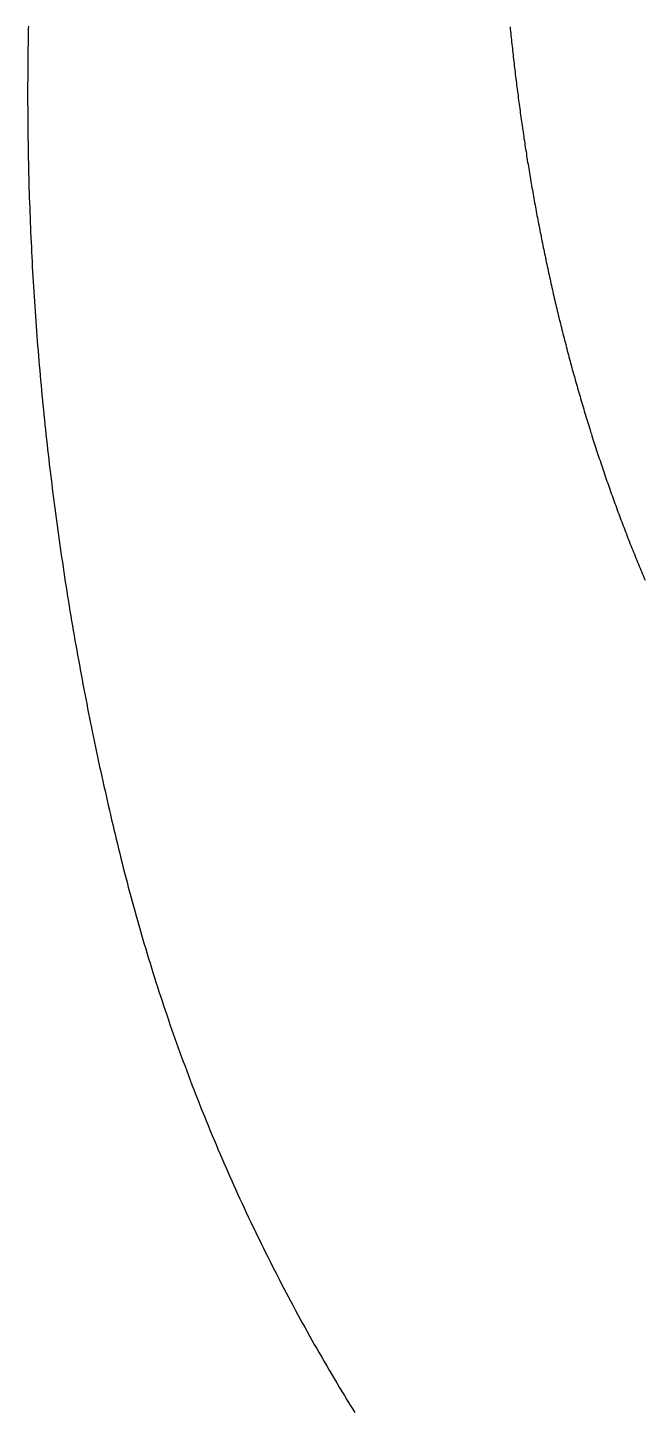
# Model space of a CAD drawing. Extents: x 4511820 to 5180432, y -1526536 to -944957.
# Drawn here: x 5013384.9 to 5013474.8, y -1423350.4 to -1423149.2 of the extents above; entities that cross this region are included whole.
import ezdxf

# ---------------------------------------------------------------- set-up
doc = ezdxf.new("R2010")
doc.units = 0
doc.header["$MEASUREMENT"] = 0
doc.layers.add('Z-Kúrenie', color=101, linetype='CONTINUOUS')

msp = doc.modelspace()

# ---------------------------------------------------------------- linework, layer by layer
at = {"layer": 'Z-Kúrenie'}
for points in [[(5013385.02, -1423148.988, 0), (5013385.012, -1423149.382, 0), (5013385.003, -1423149.776, 0), (5013384.995, -1423150.17, 0), (5013384.987, -1423150.564, 0), (5013384.978, -1423150.957, 0), (5013384.97, -1423151.351, 0), (5013384.97, -1423151.745, 0), (5013384.961, -1423152.139, 0), (5013384.953, -1423152.533, 0), (5013384.953, -1423152.927, 0), (5013384.945, -1423153.32, 0), (5013384.945, -1423153.714, 0), (5013384.936, -1423154.108, 0), (5013384.936, -1423154.502, 0), (5013384.928, -1423154.896, 0), (5013384.928, -1423155.29, 0), (5013384.92, -1423155.684, 0), (5013384.92, -1423156.078, 0), (5013384.92, -1423156.471, 0), (5013384.92, -1423156.865, 0), (5013384.911, -1423157.259, 0), (5013384.911, -1423157.653, 0), (5013384.911, -1423158.047, 0), (5013384.911, -1423158.441, 0), (5013384.911, -1423158.835, 0)], [(5013455.241, -1423149.097, 0), (5013455.274, -1423149.411, 0), (5013455.299, -1423149.725, 0), (5013455.333, -1423150.039, 0), (5013455.366, -1423150.353, 0), (5013455.4, -1423150.667, 0), (5013455.433, -1423150.98, 0), (5013455.466, -1423151.294, 0), (5013455.5, -1423151.608, 0), (5013455.533, -1423151.922, 0), (5013455.567, -1423152.236, 0), (5013455.6, -1423152.549, 0), (5013455.634, -1423152.863, 0), (5013455.676, -1423153.176, 0), (5013455.709, -1423153.49, 0), (5013455.743, -1423153.804, 0), (5013455.776, -1423154.117, 0), (5013455.818, -1423154.431, 0), (5013455.851, -1423154.744, 0), (5013455.885, -1423155.057, 0), (5013455.927, -1423155.371, 0), (5013455.96, -1423155.684, 0), (5013456.002, -1423155.997, 0), (5013456.036, -1423156.311, 0), (5013456.077, -1423156.624, 0), (5013456.119, -1423156.937, 0), (5013456.153, -1423157.25, 0), (5013456.195, -1423157.563, 0), (5013456.236, -1423157.876, 0), (5013456.27, -1423158.189, 0), (5013456.312, -1423158.502, 0), (5013456.354, -1423158.815, 0), (5013456.395, -1423159.128, 0), (5013456.437, -1423159.441, 0), (5013456.479, -1423159.754, 0), (5013456.521, -1423160.067, 0), (5013456.563, -1423160.38, 0), (5013456.605, -1423160.692, 0), (5013456.646, -1423161.005, 0), (5013456.688, -1423161.318, 0), (5013456.73, -1423161.63, 0), (5013456.772, -1423161.943, 0), (5013456.814, -1423162.256, 0), (5013456.864, -1423162.568, 0), (5013456.906, -1423162.88, 0), (5013456.948, -1423163.193, 0), (5013456.998, -1423163.505, 0), (5013457.04, -1423163.818, 0), (5013457.082, -1423164.13, 0), (5013457.132, -1423164.442, 0), (5013457.174, -1423164.754, 0), (5013457.224, -1423165.066, 0), (5013457.266, -1423165.378, 0), (5013457.316, -1423165.69, 0), (5013457.366, -1423166.002, 0), (5013457.408, -1423166.314, 0), (5013457.458, -1423166.626, 0), (5013457.508, -1423166.938, 0), (5013457.559, -1423167.25, 0), (5013457.609, -1423167.562, 0), (5013457.651, -1423167.873, 0), (5013457.701, -1423168.185, 0), (5013457.751, -1423168.497, 0), (5013457.801, -1423168.808, 0), (5013457.852, -1423169.12, 0), (5013457.902, -1423169.431, 0), (5013457.952, -1423169.743, 0), (5013458.011, -1423170.054, 0), (5013458.061, -1423170.365, 0), (5013458.111, -1423170.676, 0), (5013458.161, -1423170.988, 0), (5013458.22, -1423171.299, 0), (5013458.27, -1423171.61, 0), (5013458.32, -1423171.921, 0), (5013458.379, -1423172.232, 0), (5013458.429, -1423172.543, 0), (5013458.488, -1423172.854, 0), (5013458.538, -1423173.164, 0), (5013458.596, -1423173.475, 0), (5013458.647, -1423173.786, 0), (5013458.705, -1423174.097, 0), (5013458.764, -1423174.407, 0), (5013458.814, -1423174.718, 0), (5013458.872, -1423175.028, 0), (5013458.931, -1423175.339, 0), (5013458.99, -1423175.649, 0), (5013459.04, -1423175.959, 0), (5013459.098, -1423176.269, 0), (5013459.157, -1423176.58, 0), (5013459.216, -1423176.89, 0), (5013459.274, -1423177.2, 0), (5013459.333, -1423177.51, 0), (5013459.391, -1423177.82, 0), (5013459.458, -1423178.129, 0), (5013459.517, -1423178.439, 0), (5013459.575, -1423178.749, 0), (5013459.634, -1423179.059, 0), (5013459.701, -1423179.368, 0), (5013459.76, -1423179.678, 0), (5013459.818, -1423179.987, 0), (5013459.885, -1423180.297, 0), (5013459.944, -1423180.606, 0), (5013460.011, -1423180.915, 0), (5013460.069, -1423181.224, 0), (5013460.136, -1423181.534, 0), (5013460.195, -1423181.843, 0), (5013460.262, -1423182.152, 0), (5013460.329, -1423182.461, 0), (5013460.387, -1423182.769, 0), (5013460.454, -1423183.078, 0), (5013460.521, -1423183.387, 0), (5013460.588, -1423183.695, 0), (5013460.655, -1423184.004, 0), (5013460.722, -1423184.313, 0), (5013460.789, -1423184.621, 0), (5013460.856, -1423184.929, 0), (5013460.923, -1423185.238, 0), (5013460.99, -1423185.546, 0), (5013461.057, -1423185.854, 0), (5013461.124, -1423186.162, 0), (5013461.191, -1423186.47, 0), (5013461.266, -1423186.778, 0), (5013461.333, -1423187.086, 0), (5013461.4, -1423187.393, 0), (5013461.475, -1423187.701, 0), (5013461.542, -1423188.009, 0), (5013461.617, -1423188.316, 0), (5013461.684, -1423188.624, 0), (5013461.76, -1423188.931, 0), (5013461.827, -1423189.238, 0), (5013461.902, -1423189.545, 0), (5013461.977, -1423189.852, 0), (5013462.044, -1423190.159, 0), (5013462.119, -1423190.466, 0), (5013462.195, -1423190.773, 0), (5013462.27, -1423191.08, 0), (5013462.345, -1423191.387, 0), (5013462.412, -1423191.693, 0), (5013462.488, -1423192, 0), (5013462.563, -1423192.306, 0), (5013462.638, -1423192.613, 0), (5013462.722, -1423192.919, 0), (5013462.797, -1423193.225, 0), (5013462.873, -1423193.531, 0), (5013462.948, -1423193.837, 0), (5013463.023, -1423194.143, 0), (5013463.107, -1423194.449, 0), (5013463.182, -1423194.754, 0), (5013463.258, -1423195.06, 0), (5013463.341, -1423195.366, 0), (5013463.417, -1423195.671, 0), (5013463.5, -1423195.976, 0), (5013463.576, -1423196.282, 0), (5013463.659, -1423196.587, 0), (5013463.743, -1423196.892, 0), (5013463.818, -1423197.197, 0), (5013463.902, -1423197.502, 0), (5013463.986, -1423197.806, 0), (5013464.069, -1423198.111, 0), (5013464.153, -1423198.416, 0), (5013464.228, -1423198.72, 0), (5013464.312, -1423199.025, 0), (5013464.396, -1423199.329, 0), (5013464.479, -1423199.633, 0), (5013464.563, -1423199.937, 0), (5013464.655, -1423200.241, 0), (5013464.739, -1423200.545, 0), (5013464.823, -1423200.849, 0), (5013464.906, -1423201.152, 0), (5013464.998, -1423201.456, 0), (5013465.082, -1423201.76, 0), (5013465.166, -1423202.063, 0), (5013465.258, -1423202.366, 0), (5013465.341, -1423202.669, 0), (5013465.433, -1423202.972, 0), (5013465.517, -1423203.275, 0), (5013465.609, -1423203.578, 0), (5013465.693, -1423203.881, 0), (5013465.785, -1423204.183, 0), (5013465.877, -1423204.486, 0), (5013465.969, -1423204.788, 0), (5013466.053, -1423205.091, 0), (5013466.145, -1423205.393, 0), (5013466.237, -1423205.695, 0), (5013466.329, -1423205.997, 0), (5013466.421, -1423206.299, 0), (5013466.513, -1423206.6, 0), (5013466.605, -1423206.902, 0), (5013466.705, -1423207.203, 0), (5013466.797, -1423207.505, 0), (5013466.89, -1423207.806, 0), (5013466.982, -1423208.107, 0), (5013467.082, -1423208.408, 0), (5013467.174, -1423208.709, 0), (5013467.266, -1423209.01, 0), (5013467.367, -1423209.31, 0), (5013467.459, -1423209.611, 0), (5013467.559, -1423209.911, 0), (5013467.651, -1423210.212, 0), (5013467.752, -1423210.512, 0), (5013467.852, -1423210.812, 0), (5013467.944, -1423211.112, 0), (5013468.044, -1423211.412, 0), (5013468.145, -1423211.711, 0), (5013468.245, -1423212.011, 0), (5013468.346, -1423212.31, 0), (5013468.446, -1423212.61, 0), (5013468.547, -1423212.909, 0), (5013468.647, -1423213.208, 0), (5013468.747, -1423213.507, 0), (5013468.848, -1423213.805, 0), (5013468.948, -1423214.104, 0), (5013469.049, -1423214.403, 0), (5013469.157, -1423214.701, 0), (5013469.258, -1423214.999, 0), (5013469.358, -1423215.297, 0), (5013469.467, -1423215.595, 0), (5013469.567, -1423215.893, 0), (5013469.676, -1423216.191, 0), (5013469.777, -1423216.488, 0), (5013469.885, -1423216.786, 0), (5013469.994, -1423217.083, 0), (5013470.095, -1423217.38, 0), (5013470.203, -1423217.677, 0), (5013470.312, -1423217.974, 0), (5013470.421, -1423218.271, 0), (5013470.521, -1423218.567, 0), (5013470.63, -1423218.864, 0), (5013470.739, -1423219.16, 0), (5013470.848, -1423219.456, 0), (5013470.957, -1423219.752, 0), (5013471.074, -1423220.048, 0), (5013471.183, -1423220.344, 0), (5013471.291, -1423220.64, 0), (5013471.4, -1423220.935, 0), (5013471.509, -1423221.23, 0), (5013471.626, -1423221.525, 0), (5013471.735, -1423221.82, 0), (5013471.852, -1423222.115, 0), (5013471.961, -1423222.41, 0), (5013472.078, -1423222.704, 0), (5013472.187, -1423222.999, 0), (5013472.304, -1423223.293, 0), (5013472.421, -1423223.587, 0), (5013472.53, -1423223.881, 0), (5013472.647, -1423224.175, 0), (5013472.764, -1423224.468, 0), (5013472.881, -1423224.762, 0), (5013472.999, -1423225.055, 0), (5013473.116, -1423225.348, 0), (5013473.233, -1423225.641, 0), (5013473.35, -1423225.934, 0), (5013473.467, -1423226.226, 0), (5013473.584, -1423226.519, 0), (5013473.702, -1423226.811, 0), (5013473.827, -1423227.103, 0), (5013473.944, -1423227.395, 0), (5013474.061, -1423227.687, 0), (5013474.187, -1423227.979, 0), (5013474.304, -1423228.27, 0), (5013474.43, -1423228.561, 0), (5013474.547, -1423228.853, 0), (5013474.672, -1423229.144, 0), (5013474.789, -1423229.434, 0), (5013474.915, -1423229.725, 0)], [(5013384.911, -1423158.835, 0), (5013384.911, -1423159.556, 0), (5013384.911, -1423160.277, 0), (5013384.92, -1423160.999, 0), (5013384.92, -1423161.72, 0), (5013384.928, -1423162.441, 0), (5013384.936, -1423163.162, 0), (5013384.936, -1423163.884, 0), (5013384.945, -1423164.605, 0), (5013384.961, -1423165.326, 0), (5013384.97, -1423166.048, 0), (5013384.978, -1423166.769, 0), (5013384.995, -1423167.49, 0), (5013385.012, -1423168.211, 0), (5013385.02, -1423168.932, 0), (5013385.037, -1423169.653, 0), (5013385.053, -1423170.375, 0), (5013385.079, -1423171.096, 0), (5013385.095, -1423171.817, 0), (5013385.112, -1423172.538, 0), (5013385.137, -1423173.259, 0), (5013385.162, -1423173.98, 0), (5013385.187, -1423174.701, 0), (5013385.213, -1423175.422, 0), (5013385.238, -1423176.143, 0), (5013385.263, -1423176.863, 0), (5013385.296, -1423177.584, 0), (5013385.321, -1423178.305, 0), (5013385.355, -1423179.025, 0), (5013385.388, -1423179.746, 0), (5013385.422, -1423180.467, 0), (5013385.455, -1423181.187, 0), (5013385.489, -1423181.908, 0), (5013385.522, -1423182.628, 0), (5013385.564, -1423183.348, 0), (5013385.597, -1423184.069, 0), (5013385.639, -1423184.789, 0), (5013385.681, -1423185.509, 0), (5013385.723, -1423186.229, 0), (5013385.765, -1423186.949, 0), (5013385.815, -1423187.669, 0), (5013385.857, -1423188.389, 0), (5013385.907, -1423189.109, 0), (5013385.949, -1423189.829, 0), (5013385.999, -1423190.548, 0), (5013386.049, -1423191.268, 0), (5013386.1, -1423191.987, 0), (5013386.15, -1423192.707, 0), (5013386.208, -1423193.426, 0), (5013386.259, -1423194.145, 0), (5013386.317, -1423194.865, 0), (5013386.376, -1423195.584, 0), (5013386.434, -1423196.303, 0), (5013386.493, -1423197.022, 0), (5013386.551, -1423197.74, 0), (5013386.61, -1423198.459, 0), (5013386.677, -1423199.178, 0), (5013386.736, -1423199.896, 0), (5013386.803, -1423200.615, 0), (5013386.869, -1423201.333, 0), (5013386.936, -1423202.051, 0), (5013387.003, -1423202.77, 0), (5013387.07, -1423203.488, 0), (5013387.137, -1423204.205, 0), (5013387.213, -1423204.923, 0), (5013387.28, -1423205.641, 0), (5013387.355, -1423206.359, 0), (5013387.43, -1423207.076, 0), (5013387.505, -1423207.793, 0), (5013387.581, -1423208.511, 0), (5013387.664, -1423209.228, 0), (5013387.74, -1423209.945, 0), (5013387.823, -1423210.662, 0), (5013387.899, -1423211.378, 0), (5013387.982, -1423212.095, 0), (5013388.066, -1423212.811, 0), (5013388.15, -1423213.528, 0), (5013388.242, -1423214.244, 0), (5013388.326, -1423214.96, 0), (5013388.418, -1423215.676, 0), (5013388.501, -1423216.392, 0), (5013388.593, -1423217.107, 0), (5013388.685, -1423217.823, 0), (5013388.778, -1423218.538, 0), (5013388.87, -1423219.254, 0), (5013388.962, -1423219.969, 0), (5013389.062, -1423220.684, 0), (5013389.154, -1423221.398, 0), (5013389.255, -1423222.113, 0), (5013389.355, -1423222.827, 0), (5013389.455, -1423223.542, 0), (5013389.556, -1423224.256, 0), (5013389.656, -1423224.97, 0), (5013389.765, -1423225.684, 0), (5013389.865, -1423226.398, 0), (5013389.974, -1423227.111, 0), (5013390.083, -1423227.824, 0), (5013390.183, -1423228.538, 0), (5013390.301, -1423229.251, 0), (5013390.409, -1423229.964, 0), (5013390.518, -1423230.676, 0), (5013390.627, -1423231.389, 0), (5013390.744, -1423232.101, 0), (5013390.861, -1423232.813, 0), (5013390.978, -1423233.525, 0), (5013391.087, -1423234.237, 0), (5013391.213, -1423234.949, 0), (5013391.33, -1423235.66, 0), (5013391.447, -1423236.371, 0), (5013391.573, -1423237.082, 0), (5013391.69, -1423237.793, 0), (5013391.815, -1423238.504, 0), (5013391.941, -1423239.215, 0), (5013392.066, -1423239.925, 0), (5013392.192, -1423240.635, 0), (5013392.317, -1423241.345, 0), (5013392.451, -1423242.054, 0), (5013392.577, -1423242.764, 0), (5013392.711, -1423243.473, 0), (5013392.845, -1423244.182, 0), (5013392.979, -1423244.891, 0), (5013393.112, -1423245.6, 0), (5013393.246, -1423246.308, 0), (5013393.38, -1423247.016, 0), (5013393.522, -1423247.724, 0), (5013393.665, -1423248.432, 0), (5013393.799, -1423249.14, 0), (5013393.941, -1423249.847, 0), (5013394.083, -1423250.554, 0), (5013394.225, -1423251.261, 0), (5013394.376, -1423251.968, 0), (5013394.518, -1423252.674, 0), (5013394.669, -1423253.38, 0), (5013394.811, -1423254.086, 0), (5013394.962, -1423254.792, 0), (5013395.112, -1423255.498, 0), (5013395.263, -1423256.203, 0), (5013395.414, -1423256.908, 0), (5013395.573, -1423257.613, 0), (5013395.723, -1423258.318, 0), (5013395.882, -1423259.022, 0), (5013396.033, -1423259.726, 0), (5013396.192, -1423260.43, 0), (5013396.351, -1423261.134, 0), (5013396.51, -1423261.837, 0), (5013396.669, -1423262.541, 0), (5013396.836, -1423263.244, 0), (5013396.995, -1423263.947, 0), (5013397.163, -1423264.649, 0), (5013397.322, -1423265.352, 0), (5013397.489, -1423266.054, 0), (5013397.657, -1423266.755, 0), (5013397.824, -1423267.456, 0), (5013397.991, -1423268.158, 0), (5013398.167, -1423268.859, 0), (5013398.334, -1423269.559, 0), (5013398.51, -1423270.259, 0), (5013398.686, -1423270.959, 0), (5013398.862, -1423271.658, 0), (5013399.046, -1423272.357, 0), (5013399.221, -1423273.056, 0), (5013399.406, -1423273.755, 0), (5013399.59, -1423274.452, 0), (5013399.774, -1423275.15, 0), (5013399.958, -1423275.846, 0), (5013400.142, -1423276.542, 0), (5013400.334, -1423277.238, 0), (5013400.527, -1423277.934, 0), (5013400.719, -1423278.628, 0), (5013400.912, -1423279.323, 0), (5013401.113, -1423280.017, 0), (5013401.314, -1423280.71, 0), (5013401.514, -1423281.403, 0), (5013401.715, -1423282.095, 0), (5013401.916, -1423282.788, 0), (5013402.125, -1423283.479, 0), (5013402.335, -1423284.169, 0), (5013402.544, -1423284.86, 0), (5013402.753, -1423285.549, 0), (5013402.971, -1423286.239, 0), (5013403.18, -1423286.927, 0), (5013403.397, -1423287.615, 0), (5013403.615, -1423288.302, 0), (5013403.841, -1423288.99, 0), (5013404.058, -1423289.676, 0), (5013404.284, -1423290.362, 0), (5013404.51, -1423291.046, 0), (5013404.736, -1423291.731, 0), (5013404.971, -1423292.416, 0), (5013405.197, -1423293.098, 0), (5013405.431, -1423293.781, 0), (5013405.665, -1423294.463, 0), (5013405.9, -1423295.145, 0), (5013406.142, -1423295.827, 0), (5013406.377, -1423296.507, 0), (5013406.619, -1423297.186, 0), (5013406.862, -1423297.865, 0), (5013407.113, -1423298.544, 0), (5013407.356, -1423299.222, 0), (5013407.607, -1423299.899, 0), (5013407.858, -1423300.576, 0), (5013408.109, -1423301.252, 0), (5013408.36, -1423301.927, 0), (5013408.619, -1423302.602, 0), (5013408.87, -1423303.275, 0), (5013409.13, -1423303.949, 0), (5013409.389, -1423304.622, 0), (5013409.657, -1423305.294, 0), (5013409.916, -1423305.965, 0), (5013410.184, -1423306.635, 0), (5013410.452, -1423307.306, 0), (5013410.72, -1423307.975, 0), (5013410.996, -1423308.644, 0), (5013411.264, -1423309.312, 0), (5013411.54, -1423309.979, 0), (5013411.816, -1423310.646, 0), (5013412.092, -1423311.312, 0), (5013412.377, -1423311.977, 0), (5013412.653, -1423312.642, 0), (5013412.938, -1423313.305, 0), (5013413.222, -1423313.968, 0), (5013413.507, -1423314.63, 0), (5013413.799, -1423315.292, 0), (5013414.084, -1423315.952, 0), (5013414.377, -1423316.612, 0), (5013414.67, -1423317.272, 0), (5013414.971, -1423317.93, 0), (5013415.264, -1423318.588, 0), (5013415.565, -1423319.245, 0), (5013415.866, -1423319.901, 0), (5013416.168, -1423320.557, 0), (5013416.469, -1423321.212, 0), (5013416.77, -1423321.866, 0), (5013417.08, -1423322.519, 0), (5013417.39, -1423323.172, 0), (5013417.699, -1423323.823, 0), (5013418.009, -1423324.474, 0), (5013418.327, -1423325.124, 0), (5013418.645, -1423325.773, 0), (5013418.954, -1423326.421, 0), (5013419.281, -1423327.069, 0), (5013419.599, -1423327.716, 0), (5013419.917, -1423328.362, 0), (5013420.243, -1423329.006, 0), (5013420.57, -1423329.651, 0), (5013420.896, -1423330.294, 0), (5013421.222, -1423330.937, 0), (5013421.557, -1423331.579, 0), (5013421.883, -1423332.219, 0), (5013422.218, -1423332.859, 0), (5013422.553, -1423333.498, 0), (5013422.896, -1423334.136, 0), (5013423.231, -1423334.774, 0), (5013423.574, -1423335.41, 0), (5013423.909, -1423336.046, 0), (5013424.26, -1423336.68, 0), (5013424.603, -1423337.315, 0), (5013424.946, -1423337.947, 0), (5013425.298, -1423338.579, 0), (5013425.649, -1423339.21, 0), (5013426.001, -1423339.841, 0), (5013426.352, -1423340.47, 0), (5013426.704, -1423341.098, 0), (5013427.064, -1423341.726, 0), (5013427.423, -1423342.352, 0), (5013427.783, -1423342.978, 0), (5013428.143, -1423343.603, 0), (5013428.503, -1423344.226, 0), (5013428.871, -1423344.849, 0), (5013429.239, -1423345.471, 0), (5013429.599, -1423346.092, 0), (5013429.976, -1423346.712, 0), (5013430.344, -1423347.331, 0), (5013430.712, -1423347.949, 0), (5013431.089, -1423348.566, 0), (5013431.465, -1423349.182, 0), (5013431.842, -1423349.797, 0), (5013432.219, -1423350.411, 0), (5013432.604, -1423351.025, 0)]]:
    msp.add_polyline3d(points, dxfattribs=at)

doc.saveas('drawing.dxf')
